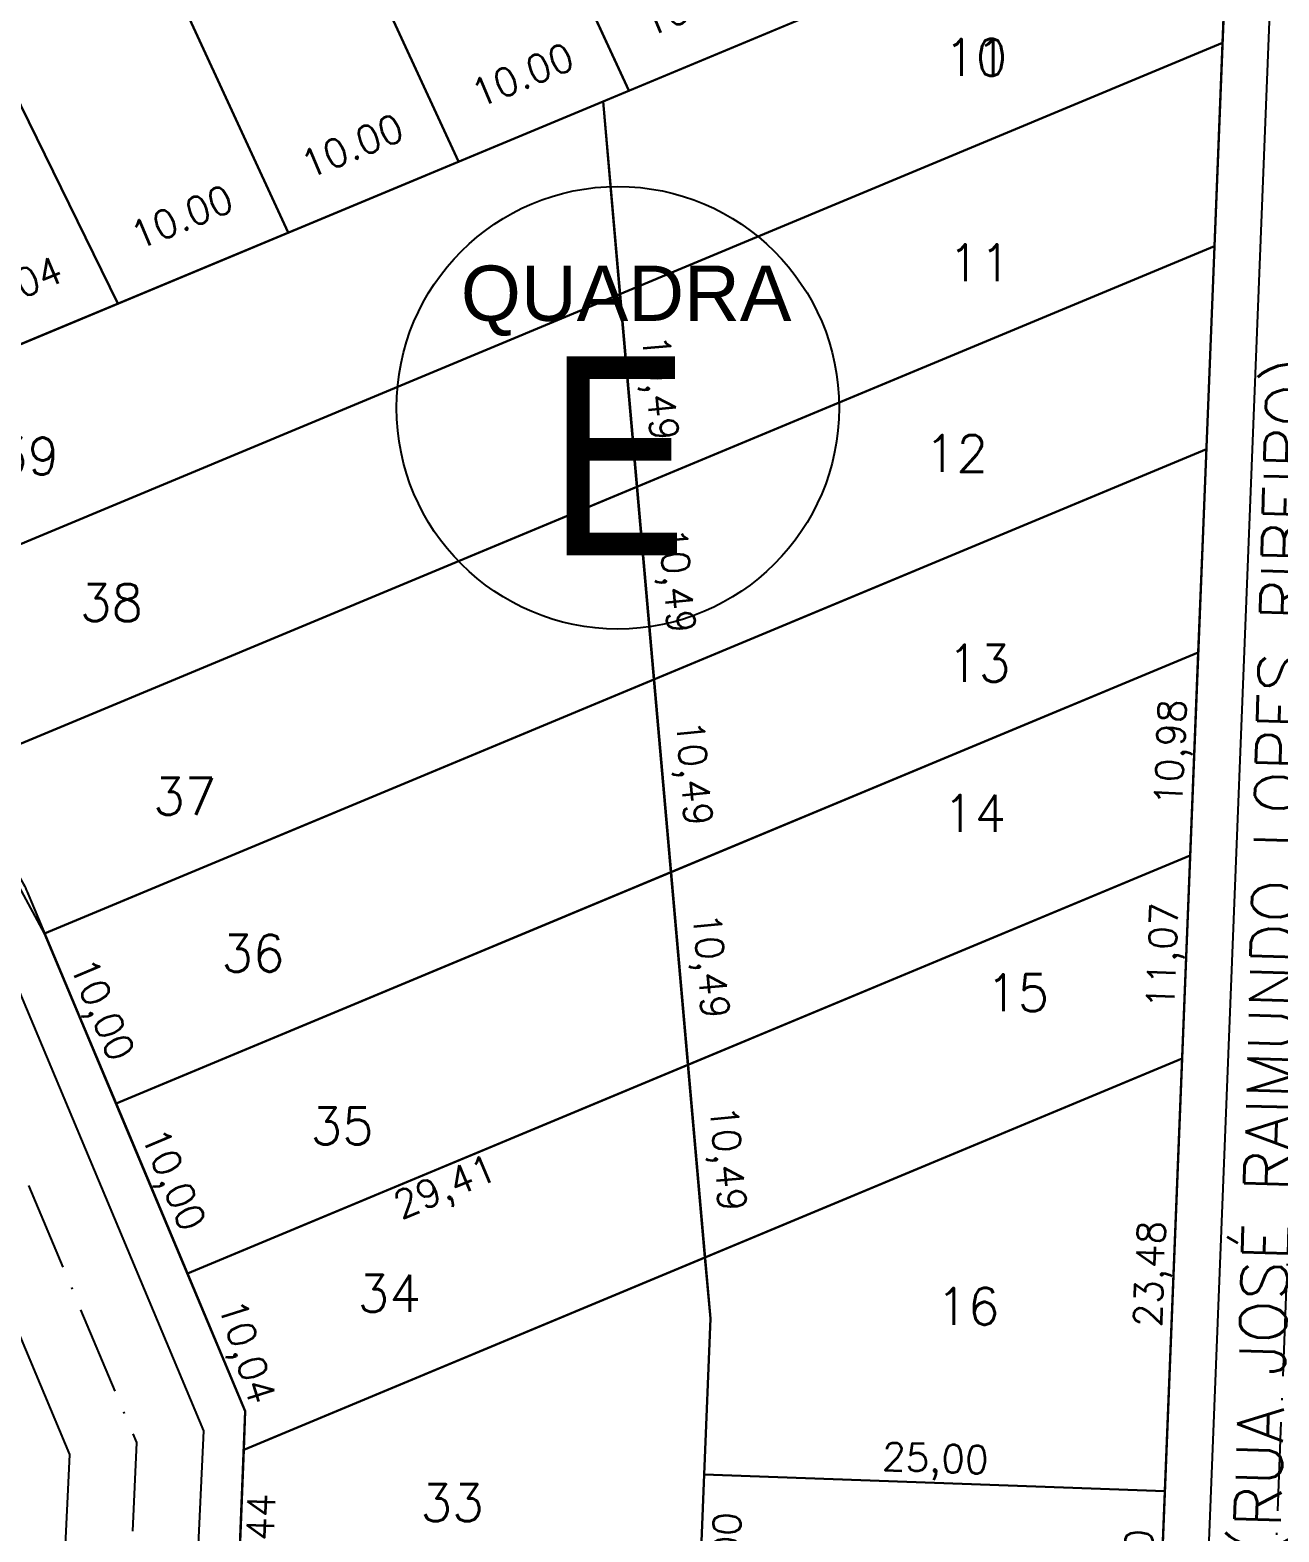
# Model space of a CAD drawing. Header units: millimetres. Extents: x 1794 to 8081, y 409 to 2272.
# Drawn here: x 5541.7 to 5609.4, y 860.7 to 942.2 of the extents above; entities that cross this region are included whole.
import ezdxf
from ezdxf.enums import TextEntityAlignment as Align

# ---------------------------------------------------------------- set-up
doc = ezdxf.new("R2010")
doc.units = ezdxf.units.MM
doc.linetypes.add('ACAD_ISO10W100', pattern=[18, 12, -3, 0, -3])
for name, color, linetype in [('02 - EIXO VIA', 2, 'ACAD_ISO10W100'), ('03 - CALÇADA', 1, 'Continuous'), ('BOUNDARY LOTES', 2, 'Continuous'), ('bOUNDARY QDAS', 3, 'Continuous'), ('boundary quadras', 232, 'Continuous'), ('COT', 8, 'Continuous'), ('LOTES', 2, 'Continuous'), ('QUADRAS', 3, 'Continuous'), ('texto - ruas', 2, 'Continuous'), ('Texto Lotes', 31, 'Continuous'), ('TEXTO-80', 3, 'Continuous')]:
    doc.layers.add(name, color=color, linetype=linetype)
doc.styles.add('arcad1', font='romans.shx')
doc.styles.add('style1', font='tahoma.ttf')
doc.dimstyles.new('REGIS', dxfattribs={"dimtxt": 1.5, "dimasz": 0.12, "dimexe": 0, "dimexo": 0, "dimgap": 0, "dimtad": 0, "dimzin": 4, "dimdsep": 46, "dimtxsty": 'arcad1', "dimblk1": 'BOLA', "dimblk2": 'BOLA', "dimsah": 1, "dimcen": 0.12, "dimse1": 1, "dimse2": 1, "dimsd1": 1, "dimsd2": 1, "dimclrd": 256, "dimclre": 8, "dimclrt": 1, "dimadec": 0, "dimazin": 0, "dimtfac": 1.2, "dimtix": 1, "dimtmove": 2, "dimatfit": 3, "dimldrblk": 'BOLA', "dimfxl": 0, "dimfxlon": 1, "dimtvp": 2, "dimtolj": 1, "dimtzin": 4, "dimarcsym": 0})
doc.dimstyles.get("Standard").update_dxf_attribs({"dimtxt": 0.18, "dimasz": 0.18, "dimexe": 0.18, "dimexo": 0.0625, "dimgap": 0.09, "dimtad": 0, "dimtih": 1, "dimtoh": 1, "dimdec": 4, "dimzin": 0, "dimdsep": 46, "dimtxsty": 'Standard', "dimcen": 0.09, "dimadec": 0, "dimazin": 0, "dimtfac": 1, "dimtdec": 4, "dimtofl": 0, "dimtmove": 0, "dimatfit": 3, "dimfxl": 1, "dimtolj": 1, "dimtzin": 0, "dimarcsym": 0})

# ---------------------------------------------------------------- blocks, each defined once
blk = doc.blocks.new('*D1134')
at = {"layer": 'Defpoints', "color": 0}
for p in [(5541.302, 864.458), (5543.1, 864.374), (5540.506, 847.352)]:
    blk.add_point(p, dxfattribs=at)
at = {"layer": 'COT', "color": 1, "insert": (5539.706, 855.961), "char_height": 1.5, "attachment_point": 5, "rotation": 87.3361, "style": 'arcad1'}
blk.add_mtext('\\A1;17.12', dxfattribs=at)
blk = doc.blocks.new('BOLA')
for p, q in [((-1, 0), (1, 0)), ((0, -1), (0, 1))]:
    blk.add_line(p, q)
blk.add_circle((0, 0), 0.3)
blk = doc.blocks.new('*D1155')
at = {"layer": 'Defpoints', "color": 0}
for p in [(5555.685, 931.174, 37.513), (5555.685, 931.174), (5546.445, 927.323, 11.972)]:
    blk.add_point(p, dxfattribs=at)
at = {"layer": 'COT', "color": 1, "insert": (5549.911, 932.018), "char_height": 1.5, "attachment_point": 5, "rotation": 22.62651, "style": 'arcad1'}
blk.add_mtext('\\A1;10.00', dxfattribs=at)
blk = doc.blocks.new('*D1156')
at = {"layer": 'Defpoints', "color": 0}
for p in [(5546.445, 927.323, 11.934), (5546.445, 927.323), (5537.174, 923.459)]:
    blk.add_point(p, dxfattribs=at)
at = {"layer": 'COT', "color": 1, "insert": (5540.655, 928.16), "char_height": 1.5, "attachment_point": 5, "rotation": 22.62651, "style": 'arcad1'}
blk.add_mtext('\\A1;10.04', dxfattribs=at)
blk = doc.blocks.new('*D1159')
at = {"layer": 'Defpoints', "color": 0}
for p in [(5551.831, 965.143, 5.002), (5564.924, 935.025, 5.002), (5560.13, 932.941)]:
    blk.add_point(p, dxfattribs=at)
at = {"layer": 'COT', "color": 1, "insert": (5556.335, 949.196), "char_height": 1.5, "attachment_point": 5, "rotation": 293.49573, "style": 'arcad1'}
blk.add_mtext('\\A1;32.84', dxfattribs=at)
blk = doc.blocks.new('*D1160')
at = {"layer": 'Defpoints', "color": 0}
for p in [(5564.924, 935.025, 5.002), (5564.924, 935.025), (5555.685, 931.174, 37.513)]:
    blk.add_point(p, dxfattribs=at)
at = {"layer": 'COT', "color": 1, "insert": (5559.15, 935.869), "char_height": 1.5, "attachment_point": 5, "rotation": 22.62651, "style": 'arcad1'}
blk.add_mtext('\\A1;10.00', dxfattribs=at)
blk = doc.blocks.new('*D1161')
at = {"layer": 'Defpoints', "color": 0}
for p in [(5561.729, 969.314, 5.002), (5574.152, 938.872, 5.002), (5569.719, 937.063)]:
    blk.add_point(p, dxfattribs=at)
at = {"layer": 'COT', "color": 1, "insert": (5566.285, 953.417), "char_height": 1.5, "attachment_point": 5, "rotation": 292.19978, "style": 'arcad1'}
blk.add_mtext('\\A1;32.88', dxfattribs=at)
blk = doc.blocks.new('*D1162')
at = {"layer": 'Defpoints', "color": 0}
for p in [(5574.152, 938.872, 5.002), (5574.152, 938.872), (5564.924, 935.025, 11.934)]:
    blk.add_point(p, dxfattribs=at)
at = {"layer": 'COT', "color": 1, "insert": (5568.384, 939.718), "char_height": 1.5, "attachment_point": 5, "rotation": 22.62651, "style": 'arcad1'}
blk.add_mtext('\\A1;10.00', dxfattribs=at)
blk = doc.blocks.new('*D1164')
at = {"layer": 'Defpoints', "color": 0}
for p in [(5583.381, 942.718, 5.002), (5583.381, 942.718), (5574.152, 938.872, 5.002)]:
    blk.add_point(p, dxfattribs=at)
at = {"layer": 'COT', "color": 1, "insert": (5577.612, 943.564), "char_height": 1.5, "attachment_point": 5, "rotation": 22.62651, "style": 'arcad1'}
blk.add_mtext('\\A1;10.00', dxfattribs=at)
blk = doc.blocks.new('*D1219')
at = {"layer": 'Defpoints', "color": 0}
for p in [(5577.366, 886.042, 23.544), (5550.221, 874.728, 34.245), (5552.086, 870.271)]:
    blk.add_point(p, dxfattribs=at)
at = {"layer": 'COT', "color": 1, "insert": (5564.272, 879.242), "char_height": 1.5, "attachment_point": 5, "rotation": 22.70813, "style": 'arcad1'}
blk.add_mtext('\\A1;29,41', dxfattribs=at)
blk = doc.blocks.new('*D1222')
at = {"layer": 'Defpoints', "color": 0}
for p in [(5578.242, 863.82), (5603.225, 862.917), (5578.153, 861.367)]:
    blk.add_point(p, dxfattribs=at)
at = {"layer": 'COT', "color": 1, "insert": (5590.774, 864.484), "char_height": 1.5, "attachment_point": 5, "rotation": 357.9302, "style": 'arcad1'}
blk.add_mtext('\\A1;25,00', dxfattribs=at)
blk = doc.blocks.new('*D1178')
at = {"layer": 'Defpoints', "color": 0}
for p in [(5553.275, 865.167, 34.558), (5558.143, 864.973), (5552.86, 854.731)]:
    blk.add_point(p, dxfattribs=at)
at = {"layer": 'COT', "color": 1, "insert": (5554.366, 859.897), "char_height": 1.5, "attachment_point": 5, "rotation": 87.71902, "style": 'arcad1'}
blk.add_mtext('\\A1;10,44', dxfattribs=at)
blk = doc.blocks.new('*D1179')
at = {"layer": 'Defpoints', "color": 0}
for p in [(5550.221, 874.728, 34.245), (5553.275, 865.167, 34.558), (5551.377, 864.561)]:
    blk.add_point(p, dxfattribs=at)
at = {"layer": 'COT', "color": 1, "insert": (5553.252, 870.428), "char_height": 1.5, "attachment_point": 5, "rotation": 287.71538, "style": 'arcad1'}
blk.add_mtext('\\A1;10,04', dxfattribs=at)
blk = doc.blocks.new('*D1249')
at = {"layer": 'Defpoints', "color": 0}
for p in [(5546.349, 883.948, 34.255), (5544.044, 882.98), (5550.221, 874.728, 34.245)]:
    blk.add_point(p, dxfattribs=at)
at = {"layer": 'COT', "color": 1, "insert": (5549.273, 879.753), "char_height": 1.5, "attachment_point": 5, "rotation": 292.77924, "style": 'arcad1'}
blk.add_mtext('\\A1;10,00', dxfattribs=at)
blk = doc.blocks.new('*D1180')
at = {"layer": 'Defpoints', "color": 0}
for p in [(5542.478, 893.168, 34.264), (5540.173, 892.2), (5546.349, 883.948, 34.255)]:
    blk.add_point(p, dxfattribs=at)
at = {"layer": 'COT', "color": 1, "insert": (5545.401, 888.973), "char_height": 1.5, "attachment_point": 5, "rotation": 292.77924, "style": 'arcad1'}
blk.add_mtext('\\A1;10,00', dxfattribs=at)
blk = doc.blocks.new('*D1182')
at = {"layer": 'Defpoints', "color": 0}
for p in [(5573.679, 927.841, 18.931), (5572.542, 917.209), (5574.601, 917.391, 20.084)]:
    blk.add_point(p, dxfattribs=at)
at = {"layer": 'COT', "color": 1, "insert": (5575.639, 922.748), "char_height": 1.5, "attachment_point": 5, "rotation": 275.03971, "style": 'arcad1'}
blk.add_mtext('\\A1;10,49', dxfattribs=at)
blk = doc.blocks.new('*D1183')
at = {"layer": 'Defpoints', "color": 0}
for p in [(5574.601, 917.391, 20.084), (5573.463, 906.76), (5575.523, 906.941, 21.238)]:
    blk.add_point(p, dxfattribs=at)
at = {"layer": 'COT', "color": 1, "insert": (5576.56, 912.298), "char_height": 1.5, "attachment_point": 5, "rotation": 275.03971, "style": 'arcad1'}
blk.add_mtext('\\A1;10,49', dxfattribs=at)
blk = doc.blocks.new('*D1184')
at = {"layer": 'Defpoints', "color": 0}
for p in [(5575.523, 906.941, 21.238), (5574.385, 896.31), (5576.444, 896.492, 22.391)]:
    blk.add_point(p, dxfattribs=at)
at = {"layer": 'COT', "color": 1, "insert": (5577.482, 901.849), "char_height": 1.5, "attachment_point": 5, "rotation": 275.03971, "style": 'arcad1'}
blk.add_mtext('\\A1;10,49', dxfattribs=at)
blk = doc.blocks.new('*D1185')
at = {"layer": 'Defpoints', "color": 0}
for p in [(5576.444, 896.492, 22.391), (5575.306, 885.86), (5577.366, 886.042, 23.544)]:
    blk.add_point(p, dxfattribs=at)
at = {"layer": 'COT', "color": 1, "insert": (5578.403, 891.399), "char_height": 1.5, "attachment_point": 5, "rotation": 275.03971, "style": 'arcad1'}
blk.add_mtext('\\A1;10,49', dxfattribs=at)
blk = doc.blocks.new('*D1186')
at = {"layer": 'Defpoints', "color": 0}
for p in [(5577.366, 886.042, 23.544), (5576.228, 875.41), (5578.287, 875.592, 24.698)]:
    blk.add_point(p, dxfattribs=at)
at = {"layer": 'COT', "color": 1, "insert": (5579.325, 880.949), "char_height": 1.5, "attachment_point": 5, "rotation": 275.03971, "style": 'arcad1'}
blk.add_mtext('\\A1;10,49', dxfattribs=at)
blk = doc.blocks.new('*D1189')
at = {"layer": 'Defpoints', "color": 0}
for p in [(5605.037, 908.409, 11.119), (5604.601, 897.439), (5607.099, 897.339)]:
    blk.add_point(p, dxfattribs=at)
at = {"layer": 'COT', "color": 1, "insert": (5603.748, 902.967), "char_height": 1.5, "attachment_point": 5, "rotation": 87.71902, "style": 'arcad1'}
blk.add_mtext('\\A1;10,98', dxfattribs=at)
blk = doc.blocks.new('*D1250')
at = {"layer": 'Defpoints', "color": 0}
for p in [(5604.601, 897.439), (5604.16, 886.376, 14.498), (5606.658, 886.276)]:
    blk.add_point(p, dxfattribs=at)
at = {"layer": 'COT', "color": 1, "insert": (5603.31, 891.95), "char_height": 1.5, "attachment_point": 5, "rotation": 87.71902, "style": 'arcad1'}
blk.add_mtext('\\A1;11,07', dxfattribs=at)
blk = doc.blocks.new('*D1251')
at = {"layer": 'Defpoints', "color": 0}
for p in [(5604.16, 886.376, 14.498), (5603.225, 862.917), (5605.723, 862.818)]:
    blk.add_point(p, dxfattribs=at)
at = {"layer": 'COT', "color": 1, "insert": (5602.622, 874.689), "char_height": 1.5, "attachment_point": 5, "rotation": 87.71902, "style": 'arcad1'}
blk.add_mtext('\\A1;23,48', dxfattribs=at)
blk = doc.blocks.new('*D1252')
at = {"layer": 'Defpoints', "color": 0}
for p in [(5603.225, 862.917), (5602.827, 852.925), (5605.325, 852.826)]:
    blk.add_point(p, dxfattribs=at)
at = {"layer": 'COT', "color": 1, "insert": (5601.956, 857.964), "char_height": 1.5, "attachment_point": 5, "rotation": 87.71902, "style": 'arcad1'}
blk.add_mtext('\\A1;10,00', dxfattribs=at)
blk = doc.blocks.new('*D1198')
at = {"layer": 'Defpoints', "color": 0}
for p in [(5581.511, 863.818), (5583.378, 863.751), (5581.15, 853.825)]:
    blk.add_point(p, dxfattribs=at)
at = {"layer": 'COT', "color": 1, "insert": (5579.628, 858.883), "char_height": 1.5, "attachment_point": 5, "rotation": 87.9302, "style": 'arcad1'}
blk.add_mtext('\\A1;10,00', dxfattribs=at)
blk = doc.blocks.new('NUM_quadra')
blk.add_circle((0, 0), 0.2)
at = {"insert": (-0.1419, 0.1285), "char_height": 0.05, "width": 0.2663, "attachment_point": 1, "style": 'style1'}
blk.add_mtext('\\fArial|b0|i0|c0|p34;QUADRA', dxfattribs=at)
at = {"style": 'style1'}
blk.add_attdef('00', text='', height=0.18, dxfattribs=at).set_placement((0, -0.1335), align=Align.CENTER)
blk = doc.blocks.new('*D1495')
at = {"layer": 'Defpoints', "color": 0}
for p in [(5532.466, 956.202), (5546.445, 927.323), (5541.764, 925.057)]:
    blk.add_point(p, dxfattribs=at)
at = {"layer": 'COT', "color": 1, "insert": (5537.989, 941.053), "char_height": 1.5, "attachment_point": 5, "rotation": 295.83078, "style": 'arcad1'}
blk.add_mtext('\\A1;32,08', dxfattribs=at)
blk = doc.blocks.new('*D1496')
at = {"layer": 'Defpoints', "color": 0}
for p in [(5541.844, 960.664, 11.934), (5555.693, 931.178, 12.129), (5551.279, 929.105)]:
    blk.add_point(p, dxfattribs=at)
at = {"layer": 'COT', "color": 1, "insert": (5547.587, 945.366), "char_height": 1.5, "attachment_point": 5, "rotation": 295.15736, "style": 'arcad1'}
blk.add_mtext('\\A1;32,58', dxfattribs=at)

msp = doc.modelspace()

# ---------------------------------------------------------------- linework, layer by layer
at = {"layer": '02 - EIXO VIA', "ltscale": 0.4}
for p, q in [((5608.474, 839.976), (5614.987, 1003.507)), ((5535.952, 892.953), (5547.46, 865.55)), ((5547.46, 865.55), (5542.975, 769.173))]:
    msp.add_line(p, q, dxfattribs=at)
at = {"layer": '03 - CALÇADA'}
for p, q in [((5604.814, 839.976), (5610.622, 985.793)), ((5539.325, 894.218), (5551.093, 866.194)), ((5538.282, 878.106), (5543.826, 864.905)), ((5551.093, 866.194), (5547.011, 778.455)), ((5543.826, 864.905), (5539.825, 778.93))]:
    msp.add_line(p, q, dxfattribs=at)
at = {"layer": '03 - CALÇADA', "color": 3}
msp.add_line((5541.529, 895.427), (5553.359, 867.257), dxfattribs=at)
at = {"layer": '03 - CALÇADA'}
for radius in [138.487, 136.887]:
    msp.add_arc((5579.884, 843.297), radius, 117.21049, 117.21049, dxfattribs=at)
at = {"layer": 'BOUNDARY LOTES'}
for points in [[(5569.666, 972.47), (5560.456, 968.562), (5574.166, 938.878), (5583.403, 942.728)], [(5560.456, 968.562), (5551.246, 964.653), (5564.929, 935.028), (5572.758, 938.291), (5574.166, 938.878)], [(5551.246, 964.653), (5542.036, 960.745), (5555.693, 931.178), (5564.929, 935.028)], [(5542.036, 960.745), (5541.844, 960.664), (5532.393, 956.024), (5546.445, 927.323), (5555.693, 931.178)], [(5532.393, 956.024), (5522.756, 951.294), (5537.174, 923.459), (5546.445, 927.323)], [(5606.354, 941.46), (5606.793, 952.476), (5572.758, 938.291), (5573.679, 927.841)], [(5605.915, 930.443), (5606.354, 941.46), (5573.679, 927.841), (5574.601, 917.391)], [(5572.758, 938.291), (5527.915, 919.6), (5532.866, 910.83), (5573.679, 927.841)], [(5605.476, 919.426), (5605.915, 930.443), (5574.601, 917.391), (5575.523, 906.941)], [(5573.679, 927.841), (5532.866, 910.83), (5537.816, 902.059), (5574.601, 917.391)], [(5605.037, 908.409), (5605.476, 919.426), (5575.523, 906.941), (5576.444, 896.492)], [(5604.599, 897.393), (5605.037, 908.409), (5576.444, 896.492), (5577.366, 886.042)], [(5575.523, 906.941), (5542.478, 893.168), (5546.349, 883.948), (5576.444, 896.492)], [(5604.16, 886.376), (5604.599, 897.393), (5577.366, 886.042), (5578.287, 875.592)], [(5576.444, 896.492), (5546.349, 883.948), (5550.221, 874.728), (5577.366, 886.042)], [(5604.16, 886.376), (5578.287, 875.592), (5578.579, 872.285), (5578.242, 863.82), (5603.225, 862.917)], [(5577.366, 886.042), (5550.221, 874.728), (5553.359, 867.257), (5553.275, 865.167), (5578.287, 875.592)], [(5578.579, 872.285), (5578.287, 875.592), (5553.275, 865.167), (5552.86, 854.731), (5577.844, 853.828), (5578.242, 863.82)], [(5603.225, 862.917), (5578.242, 863.82), (5577.844, 853.828), (5602.827, 852.925)]]:
    msp.add_lwpolyline(points, close=True, dxfattribs=at)
msp.add_lwpolyline([(5574.601, 917.391), (5537.816, 902.059), (5541.324, 895.845, -0.029088), (5541.529, 895.427), (5542.478, 893.168), (5575.523, 906.941)], format="xyb", close=True, dxfattribs=at)
at = {"layer": 'bOUNDARY QDAS'}
msp.add_lwpolyline([(5607.367, 985.279), (5607.989, 982.62), (5607.76, 976.772), (5606.793, 952.476), (5604.16, 886.376), (5599.842, 777.984), (5549.875, 779.79), (5552.064, 834.747), (5553.359, 867.257), (5542.478, 893.168), (5534.075, 908.688), (5513.194, 945.679), (5522.429, 951.133), (5541.844, 960.664), (5569.666, 972.47), (5588.532, 979.321), (5603.137, 984.016), (5607.367, 985.279), (5607.671, 984.546)], close=True, dxfattribs=at)
at = {"layer": 'boundary quadras'}
msp.add_lwpolyline([(5599.839, 777.984, -0.471508), (5599.839, 777.984), (5549.875, 779.79, -21.102571), (5549.875, 779.79), (5553.359, 867.257), (5542.478, 893.168), (5534.075, 908.688), (5513.194, 945.679), (5522.429, 951.133), (5541.844, 960.664), (5569.666, 972.47), (5588.532, 979.321), (5603.137, 984.016), (5607.367, 985.279), (5607.993, 982.602)], format="xyb", close=True, dxfattribs=at)
at = {"layer": 'LOTES'}
for p, q in [((5574.166, 938.878), (5560.367, 968.755)), ((5564.929, 935.028), (5551.156, 964.849)), ((5555.693, 931.178), (5542.033, 960.751)), ((5546.445, 927.323), (5532.337, 956.139)), ((5527.915, 919.6), (5606.793, 952.476)), ((5532.866, 910.83), (5606.354, 941.46)), ((5572.758, 938.291), (5578.579, 872.285)), ((5537.816, 902.059), (5605.915, 930.443)), ((5542.478, 893.168), (5605.476, 919.426)), ((5546.349, 883.948), (5605.037, 908.409)), ((5550.221, 874.728), (5604.599, 897.393)), ((5553.275, 865.167), (5604.16, 886.376)), ((5575.854, 803.867), (5578.579, 872.285)), ((5578.242, 863.82), (5603.225, 862.917))]:
    msp.add_line(p, q, dxfattribs=at)
at = {"layer": 'QUADRAS'}
for p, q in [((5599.802, 776.97), (5607.993, 982.619)), ((5549.835, 778.805), (5553.359, 867.257))]:
    msp.add_line(p, q, dxfattribs=at)

# ---------------------------------------------------------------- block references
at = {"layer": 'TEXTO-80', "xscale": 60, "yscale": 60, "zscale": 60}
msp.add_blockref('NUM_quadra', (5573.561, 921.675, -17.659), dxfattribs=at).add_auto_attribs({'00': 'E'})

# ---------------------------------------------------------------- texts
at = {"layer": 'texto - ruas', "insert": (5606.554, 845.25), "char_height": 2.5, "width": 122.85234, "attachment_point": 1, "rotation": 88.38666}
msp.add_mtext('{\\Fromans|c0;RUA 03 (RUA JOSÉ RAIMUNDO LOPES RIBEIRO)}', dxfattribs=at)
at = {"layer": 'Texto Lotes', "style": 'arcad1'}
for s, p in [('11', (5592.968, 940.678)), ('10', (5592.968, 940.678)), ('11', (5593.185, 929.543, 31.552)), ('39', (5541.554, 919.054)), ('12', (5591.922, 919.194, 29.617)), ('38', (5546.102, 911.107)), ('13', (5593.137, 907.818, 27.087)), ('37', (5550.082, 900.606)), ('14', (5592.906, 899.68, 24.768)), ('36', (5553.777, 892.091)), ('15', (5595.243, 889.952, 22.351)), ('35', (5558.609, 882.725)), ('34', (5561.167, 873.643)), ('16', (5592.548, 872.943, 19.539)), ('33', (5564.578, 862.29))]:
    msp.add_text(s, height=2, dxfattribs=at).set_placement(p, align=Align.MIDDLE_CENTER)

# ---------------------------------------------------------------- dimensions: what is measured, and where the dimension line sits
at = {"layer": 'COT'}
for p1, p2, distance, dimstyle, override, picture, middle in [((5561.729, 969.314, 5.002), (5574.152, 938.872, 5.002), -4.788, 'Standard', {"dimtxt": 1.5, "dimasz": 0.12, "dimexe": 0, "dimexo": 0, "dimgap": 0, "dimtih": 0, "dimtoh": 0, "dimdec": 2, "dimzin": 4, "dimtxsty": 'arcad1', "dimblk1": 'BOLA', "dimblk2": 'BOLA', "dimsah": 1, "dimcen": 0.12, "dimse1": 1, "dimse2": 1, "dimsd1": 1, "dimsd2": 1, "dimclrd": 256, "dimclre": 8, "dimclrt": 1, "dimtfac": 1.2, "dimtdec": 2, "dimtix": 1, "dimtofl": 1, "dimtmove": 2, "dimldrblk": 'BOLA', "dimfxl": 0, "dimfxlon": 1, "dimtvp": 2, "dimtzin": 4}, '*D1161', (5566.285, 953.417)), ((5551.831, 965.143, 5.002), (5564.924, 935.025, 5.002), -5.227, 'Standard', {"dimtxt": 1.5, "dimasz": 0.12, "dimexe": 0, "dimexo": 0, "dimgap": 0, "dimtih": 0, "dimtoh": 0, "dimdec": 2, "dimzin": 4, "dimtxsty": 'arcad1', "dimblk1": 'BOLA', "dimblk2": 'BOLA', "dimsah": 1, "dimcen": 0.12, "dimse1": 1, "dimse2": 1, "dimsd1": 1, "dimsd2": 1, "dimclrd": 256, "dimclre": 8, "dimclrt": 1, "dimtfac": 1.2, "dimtdec": 2, "dimtix": 1, "dimtofl": 1, "dimtmove": 2, "dimldrblk": 'BOLA', "dimfxl": 0, "dimfxlon": 1, "dimtvp": 2, "dimtzin": 4}, '*D1159', (5556.335, 949.196)), ((5541.844, 960.664, 11.934), (5555.693, 931.178, 12.129), -4.876, 'REGIS', {"dimdsep": 44}, '*D1496', (5547.587, 945.366)), ((5532.466, 956.202), (5546.445, 927.323), -5.201, 'REGIS', {"dimdsep": 44}, '*D1495', (5537.989, 941.053)), ((5574.152, 938.872, 5.002), (5583.381, 942.718, 5.002), 0, 'Standard', {"dimtxt": 1.5, "dimasz": 0.12, "dimexe": 0, "dimexo": 0, "dimgap": 0, "dimtih": 0, "dimtoh": 0, "dimdec": 2, "dimzin": 4, "dimtxsty": 'arcad1', "dimblk1": 'BOLA', "dimblk2": 'BOLA', "dimsah": 1, "dimcen": 0.12, "dimse1": 1, "dimse2": 1, "dimsd1": 1, "dimsd2": 1, "dimclrd": 256, "dimclre": 8, "dimclrt": 1, "dimtfac": 1.2, "dimtdec": 2, "dimtix": 1, "dimtofl": 1, "dimtmove": 2, "dimldrblk": 'BOLA', "dimfxl": 0, "dimfxlon": 1, "dimtvp": 2, "dimtzin": 4}, '*D1164', (5577.612, 943.564)), ((5564.924, 935.025, 11.934), (5574.152, 938.872, 5.002), 0, 'Standard', {"dimtxt": 1.5, "dimasz": 0.12, "dimexe": 0, "dimexo": 0, "dimgap": 0, "dimtih": 0, "dimtoh": 0, "dimdec": 2, "dimzin": 4, "dimtxsty": 'arcad1', "dimblk1": 'BOLA', "dimblk2": 'BOLA', "dimsah": 1, "dimcen": 0.12, "dimse1": 1, "dimse2": 1, "dimsd1": 1, "dimsd2": 1, "dimclrd": 256, "dimclre": 8, "dimclrt": 1, "dimtfac": 1.2, "dimtdec": 2, "dimtix": 1, "dimtofl": 1, "dimtmove": 2, "dimldrblk": 'BOLA', "dimfxl": 0, "dimfxlon": 1, "dimtvp": 2, "dimtzin": 4}, '*D1162', (5568.384, 939.718)), ((5537.174, 923.459), (5546.445, 927.323, 11.934), 0, 'Standard', {"dimtxt": 1.5, "dimasz": 0.12, "dimexe": 0, "dimexo": 0, "dimgap": 0, "dimtih": 0, "dimtoh": 0, "dimdec": 2, "dimzin": 4, "dimtxsty": 'arcad1', "dimblk1": 'BOLA', "dimblk2": 'BOLA', "dimsah": 1, "dimcen": 0.12, "dimse1": 1, "dimse2": 1, "dimsd1": 1, "dimsd2": 1, "dimclrd": 256, "dimclre": 8, "dimclrt": 1, "dimtfac": 1.2, "dimtdec": 2, "dimtix": 1, "dimtofl": 1, "dimtmove": 2, "dimldrblk": 'BOLA', "dimfxl": 0, "dimfxlon": 1, "dimtvp": 2, "dimtzin": 4}, '*D1156', (5540.655, 928.16)), ((5546.349, 883.948, 34.255), (5542.478, 893.168, 34.264), 2.5, 'REGIS', {"dimdsep": 44}, '*D1180', (5545.401, 888.973)), ((5550.221, 874.728, 34.245), (5546.349, 883.948, 34.255), 2.5, 'REGIS', {"dimdsep": 44}, '*D1249', (5549.273, 879.753)), ((5550.221, 874.728, 34.245), (5553.275, 865.167, 34.558), -1.993, 'REGIS', {"dimdsep": 44}, '*D1179', (5553.252, 870.428)), ((5603.225, 862.917), (5578.242, 863.82), 2.455, 'REGIS', {"dimdsep": 44}, '*D1222', (5590.774, 864.484)), ((5581.15, 853.825), (5581.511, 863.818), -1.868, 'REGIS', {"dimdsep": 44}, '*D1198', (5579.628, 858.883))]:
    dim = msp.add_aligned_dim(p1=p1, p2=p2, distance=distance, dimstyle=dimstyle, override=override, dxfattribs=at)
    dim.commit()
    dim.dimension.update_dxf_attribs({"geometry": picture, "text_midpoint": middle})
for p1, p2, picture, middle in [((5555.685, 931.174, 37.513), (5564.924, 935.025, 5.002), '*D1160', (5559.15, 935.869)), ((5546.445, 927.323, 11.972), (5555.685, 931.174, 37.513), '*D1155', (5549.911, 932.018))]:
    dim = msp.add_aligned_dim(p1=p1, p2=p2, distance=0, text='10.00', dimstyle='Standard', override={"dimtxt": 1.5, "dimasz": 0.12, "dimexe": 0, "dimexo": 0, "dimgap": 0, "dimtih": 0, "dimtoh": 0, "dimdec": 2, "dimzin": 4, "dimtxsty": 'arcad1', "dimblk1": 'BOLA', "dimblk2": 'BOLA', "dimsah": 1, "dimcen": 0.12, "dimse1": 1, "dimse2": 1, "dimsd1": 1, "dimsd2": 1, "dimclrd": 256, "dimclre": 8, "dimclrt": 1, "dimtfac": 1.2, "dimtdec": 2, "dimtix": 1, "dimtofl": 1, "dimtmove": 2, "dimldrblk": 'BOLA', "dimfxl": 0, "dimfxlon": 1, "dimtvp": 2, "dimtzin": 4}, dxfattribs=at)
    dim.commit()
    dim.dimension.update_dxf_attribs({"geometry": picture, "text_midpoint": middle})
for base, p1, p2, angle, picture, middle in [((5572.542, 917.209), (5573.679, 927.841, 18.931), (5574.601, 917.391, 20.084), 95.03971, '*D1182', (5575.639, 922.748)), ((5573.463, 906.76), (5574.601, 917.391, 20.084), (5575.523, 906.941, 21.238), 95.03971, '*D1183', (5576.56, 912.298)), ((5607.099, 897.339), (5605.037, 908.409, 11.119), (5604.601, 897.439), 87.71902, '*D1189', (5603.748, 902.967)), ((5574.385, 896.31), (5575.523, 906.941, 21.238), (5576.444, 896.492, 22.391), 95.03971, '*D1184', (5577.482, 901.849)), ((5606.658, 886.276), (5604.601, 897.439), (5604.16, 886.376, 14.498), 87.71902, '*D1250', (5603.31, 891.95)), ((5575.306, 885.86), (5576.444, 896.492, 22.391), (5577.366, 886.042, 23.544), 95.03971, '*D1185', (5578.403, 891.399)), ((5605.723, 862.818), (5604.16, 886.376, 14.498), (5603.225, 862.917), 87.71902, '*D1251', (5602.622, 874.689)), ((5552.086, 870.271), (5577.366, 886.042, 23.544), (5550.221, 874.728, 34.245), 22.70813, '*D1219', (5564.272, 879.242)), ((5576.228, 875.41), (5577.366, 886.042, 23.544), (5578.287, 875.592, 24.698), 95.03971, '*D1186', (5579.325, 880.949)), ((5558.143, 864.973), (5552.86, 854.731), (5553.275, 865.167, 34.558), 267.71902, '*D1178', (5554.366, 859.897)), ((5605.325, 852.826), (5603.225, 862.917), (5602.827, 852.925), 87.71902, '*D1252', (5601.956, 857.964))]:
    dim = msp.add_linear_dim(base=base, p1=p1, p2=p2, angle=angle, dimstyle='REGIS', override={"dimdsep": 44}, dxfattribs=at)
    dim.commit()
    dim.dimension.update_dxf_attribs({"geometry": picture, "text_midpoint": middle})
dim = msp.add_linear_dim(base=(5543.1, 864.374), p1=(5540.506, 847.352), p2=(5541.302, 864.458), angle=87.3361, dimstyle='REGIS', dxfattribs=at)
dim.commit()
dim.dimension.update_dxf_attribs({"geometry": '*D1134', "text_midpoint": (5539.706, 855.961)})

doc.saveas('drawing.dxf')
